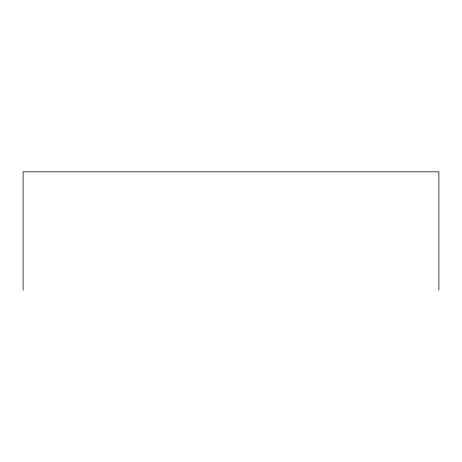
<?xml version="1.0" encoding="UTF-8"?>
<svg xmlns="http://www.w3.org/2000/svg" width="462" height="462" viewBox="0 0 462 462"><rect width="100%" height="100%" fill="white"/><g stroke="black" fill="none" stroke-linecap="round" stroke-linejoin="round"><path stroke-width="0.69" d="M438.9 290.171L438.9 171.829L23.1 171.829L23.1 290.171"/></g></svg>
